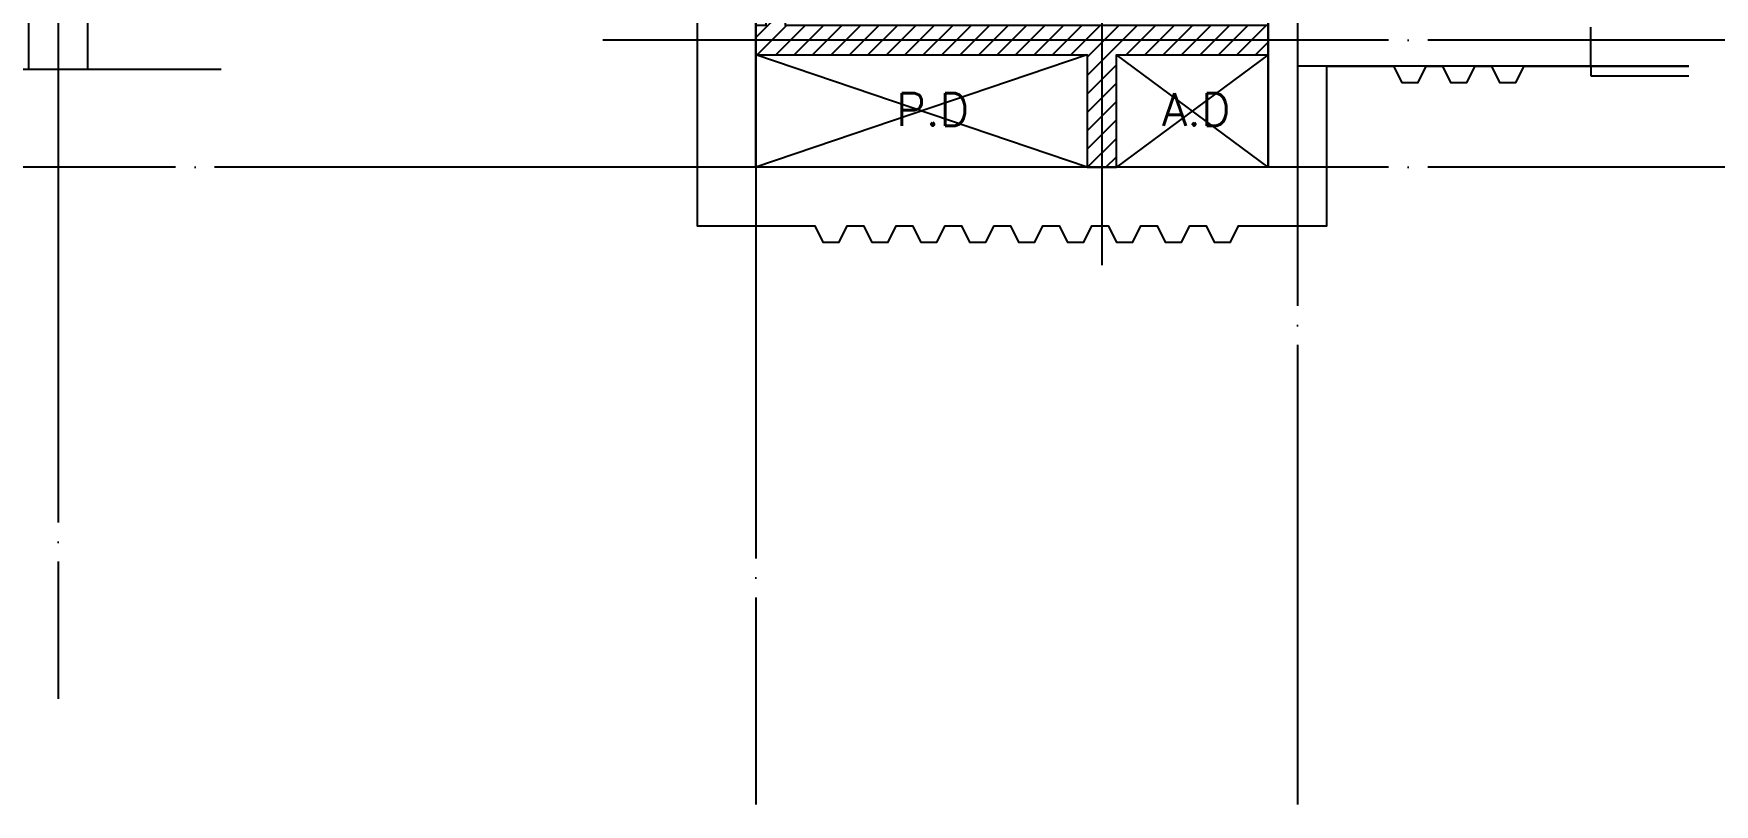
# Model space of a CAD drawing. Extents: x 0 to 40850, y 0 to 28500.
# Drawn here: x 16633 to 21787, y 6042 to 8407 of the extents above; entities that cross this region are included whole.
import ezdxf

# ---------------------------------------------------------------- set-up
doc = ezdxf.new("R2010")
doc.units = 0
doc.header["$LTSCALE"] = 60
doc.header["$MEASUREMENT"] = 0
doc.linetypes.add('CEN', pattern=[62, 60, -1, 0, -1])
for name, color, linetype in [('1', 1, 'CONTINUOUS'), ('2', 2, 'CONTINUOUS'), ('3', 3, 'CONTINUOUS'), ('6', 6, 'CONTINUOUS'), ('7', 7, 'CONTINUOUS'), ('9', 9, 'CONTINUOUS'), ('CEN', 1, 'CEN')]:
    doc.layers.add(name, color=color, linetype=linetype)
doc.styles.add('HS', font='simplex', dxfattribs={"bigfont": 'ghs'})

msp = doc.modelspace()

# ---------------------------------------------------------------- hatches: boundary and pattern name
at = {"layer": '9'}
h = msp.add_hatch(dxfattribs=at)
h.set_pattern_fill('ANSI31', color=256, scale=40, style=0)
h.set_pattern_definition([(45, (-69770.193, -30669.865), (-28.284271, 28.284271), [])])
h.paths.add_polyline_path([(20418.3, 8432), (18938.3, 8432), (18938.3, 8857), (18848.3, 8857), (18848.3, 8797), (18878.3, 8797), (18878.3, 8432), (18848.3, 8432), (18848.3, 8342), (19863.3, 8342), (19863.3, 7997), (19953.3, 7997), (19953.3, 8342), (20418.3, 8342)])

# ---------------------------------------------------------------- linework, layer by layer
at = {"layer": '1'}
for p, q in [((19863.3, 7997), (18848.3, 8342)), ((19863.3, 8342), (18848.3, 7997)), ((20418.3, 7997), (19953.3, 8342)), ((20418.3, 8342), (19953.3, 7997))]:
    msp.add_line(p, q, dxfattribs=at)
at = {"layer": '2'}
for p, q in [((21408.3, 8307), (21408.3, 8277)), ((21408.3, 8307), (21708.3, 8307)), ((21408.3, 8277), (21708.3, 8277))]:
    msp.add_line(p, q, dxfattribs=at)
at = {"layer": '6'}
msp.add_lwpolyline([(20418.3, 8432), (18938.3, 8432), (18938.3, 8857), (18848.3, 8857), (18848.3, 8797), (18878.3, 8797), (18878.3, 8432), (18848.3, 8432), (18848.3, 8342), (19863.3, 8342), (19863.3, 7997), (19953.3, 7997), (19953.3, 8342), (20418.3, 8342)], close=True, dxfattribs=at)
at = {"layer": '7'}
for points in [[(20418.3, 7997), (20418.3, 7997), (20418.3, 9987), (20418.3, 7997), (18848.3, 7997), (18848.3, 8857)], [(18668.3, 8857), (18668.3, 7817), (19028.3, 7817), (19053.3, 7767), (19103.3, 7767), (19128.3, 7817), (19178.3, 7817), (19203.3, 7767), (19253.3, 7767), (19278.3, 7817), (19328.3, 7817), (19353.3, 7767), (19403.3, 7767), (19428.3, 7817), (19478.3, 7817), (19503.3, 7767), (19553.3, 7767), (19578.3, 7817), (19628.3, 7817), (19653.3, 7767), (19703.3, 7767), (19728.3, 7817), (19778.3, 7817), (19803.3, 7767), (19853.3, 7767), (19878.3, 7817), (19928.3, 7817), (19953.3, 7767), (20003.3, 7767), (20028.3, 7817), (20078.3, 7817), (20103.3, 7767), (20153.3, 7767), (20178.3, 7817), (20228.3, 7817), (20253.3, 7767), (20303.3, 7767), (20328.3, 7817), (20598.3, 7817), (20598.3, 8307), (20803.3, 8307), (20828.3, 8257), (20878.3, 8257), (20903.3, 8307), (20953.3, 8307), (20978.3, 8257), (21028.3, 8257), (21053.3, 8307), (21103.3, 8307), (21128.3, 8257), (21178.3, 8257), (21203.3, 8307), (21408.3, 8307), (21408.3, 8427)]]:
    msp.add_lwpolyline(points, dxfattribs=at)
msp.add_lwpolyline([(16618.3, 8297), (16618.3, 8767), (16798.3, 8767), (16798.3, 8297)], close=True, dxfattribs=at)
at = {"layer": 'CEN'}
for p, q in [((20508.3, 22332), (20508.3, 6042)), ((16708.4, 14227), (16708.4, 6365.6)), ((18848.3, 10397), (18848.3, 6042)), ((19908.3, 8887), (19908.3, 7697)), ((24508.3, 8387), (18378.3, 8387)), ((21708.3, 8307), (20508.3, 8307)), ((17208.4, 8297), (8868.3, 8297)), ((24508.3, 7997), (8868.3, 7997))]:
    msp.add_line(p, q, dxfattribs=at)

# ---------------------------------------------------------------- texts
at = {"layer": '3', "style": 'HS'}
for s, p in [('P.D', (19278.6, 8124.2)), ('A.D', (20093.1, 8124.2))]:
    msp.add_text(s, height=100, rotation=360, dxfattribs=at).set_placement(p)

doc.saveas('drawing.dxf')
